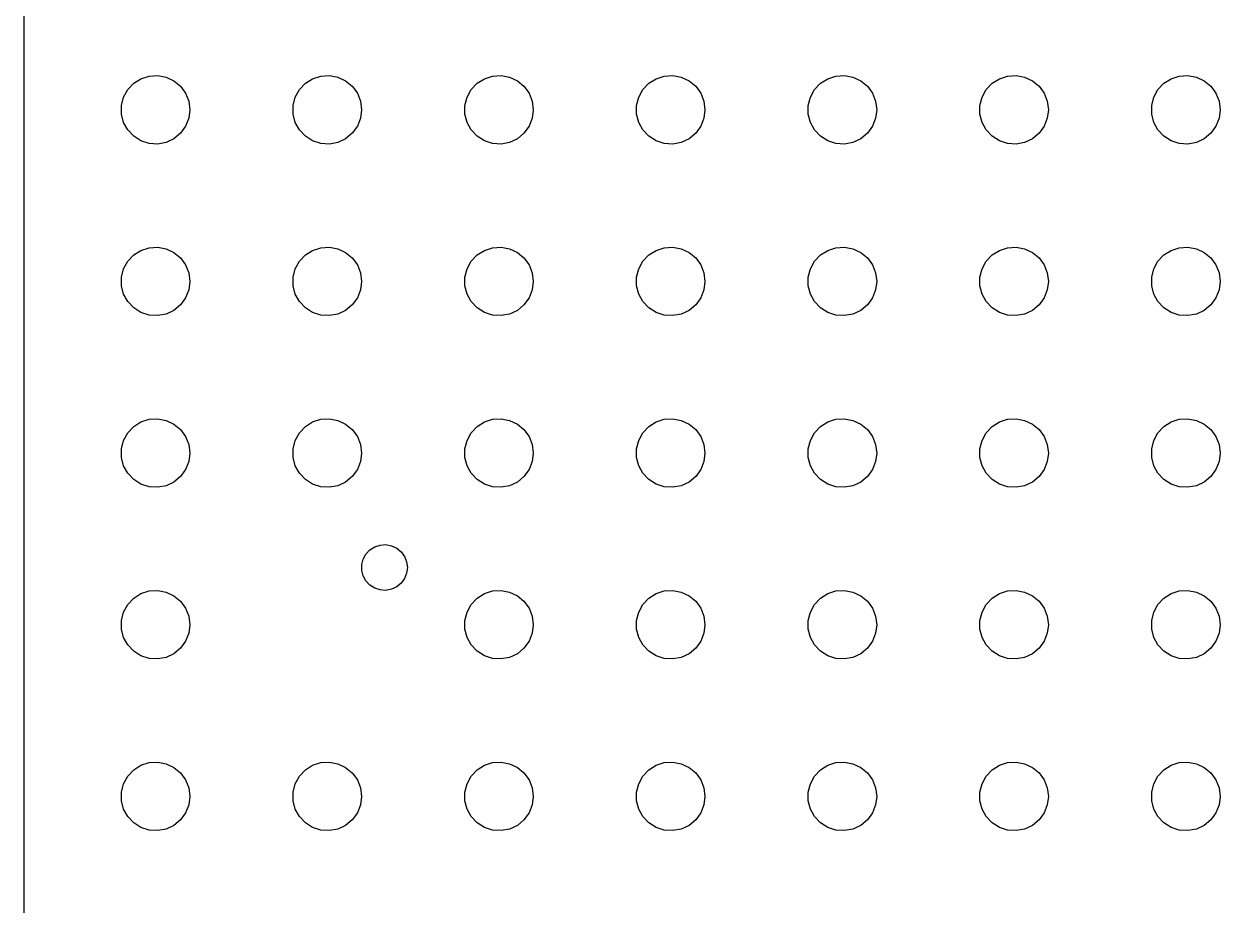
# Model space of a CAD drawing. Header units: metres. Extents: x -21 to 951, y -154 to 154.
# Drawn here: x 283.5 to 388, y -77 to 0 of the extents above; entities that cross this region are included whole.
import ezdxf

# ---------------------------------------------------------------- set-up
doc = ezdxf.new("R2010")
doc.units = ezdxf.units.M

msp = doc.modelspace()

# ---------------------------------------------------------------- linework, layer by layer
for p, q in [((283.5, 149), (283.5, -149)), ((292.573, -5.73663), (293.088, -5.18845)), ((293.088, -5.18845), (293.723, -4.78551)), ((293.723, -4.78551), (294.438, -4.55313)), ((294.438, -4.55313), (295.188, -4.50591)), ((295.188, -4.50591), (295.927, -4.64682)), ((295.927, -4.64682), (296.607, -4.96701)), ((296.607, -4.96701), (297.187, -5.44635)), ((307.573, -5.73663), (308.088, -5.18845)), ((308.088, -5.18845), (308.723, -4.78551)), ((308.723, -4.78551), (309.438, -4.55313)), ((309.438, -4.55313), (310.188, -4.50591)), ((310.188, -4.50591), (310.927, -4.64682)), ((310.927, -4.64682), (311.607, -4.96701)), ((311.607, -4.96701), (312.187, -5.44635)), ((322.573, -5.73663), (323.088, -5.18845)), ((323.088, -5.18845), (323.723, -4.78551)), ((323.723, -4.78551), (324.438, -4.55313)), ((324.438, -4.55313), (325.188, -4.50591)), ((325.188, -4.50591), (325.927, -4.64682)), ((325.927, -4.64682), (326.607, -4.96701)), ((326.607, -4.96701), (327.187, -5.44635)), ((337.573, -5.73663), (338.088, -5.18845)), ((338.088, -5.18845), (338.723, -4.78551)), ((338.723, -4.78551), (339.438, -4.55313)), ((339.438, -4.55313), (340.188, -4.50591)), ((340.188, -4.50591), (340.927, -4.64682)), ((340.927, -4.64682), (341.607, -4.96701)), ((341.607, -4.96701), (342.187, -5.44635)), ((352.573, -5.73663), (353.088, -5.18845)), ((353.088, -5.18845), (353.723, -4.78551)), ((353.723, -4.78551), (354.438, -4.55313)), ((354.438, -4.55313), (355.188, -4.50591)), ((355.188, -4.50591), (355.927, -4.64682)), ((355.927, -4.64682), (356.607, -4.96701)), ((356.607, -4.96701), (357.187, -5.44635)), ((367.573, -5.73663), (368.088, -5.18845)), ((368.088, -5.18845), (368.723, -4.78551)), ((368.723, -4.78551), (369.438, -4.55313)), ((369.438, -4.55313), (370.188, -4.50591)), ((370.188, -4.50591), (370.927, -4.64682)), ((370.927, -4.64682), (371.607, -4.96701)), ((371.607, -4.96701), (372.187, -5.44635)), ((382.573, -5.73663), (383.088, -5.18845)), ((383.088, -5.18845), (383.723, -4.78551)), ((383.723, -4.78551), (384.438, -4.55313)), ((384.438, -4.55313), (385.188, -4.50591)), ((385.188, -4.50591), (385.927, -4.64682)), ((385.927, -4.64682), (386.607, -4.96701)), ((386.607, -4.96701), (387.187, -5.44635)), ((292.211, -6.39561), (292.573, -5.73663)), ((297.187, -5.44635), (297.629, -6.05473)), ((297.629, -6.05473), (297.906, -6.75392)), ((307.211, -6.39561), (307.573, -5.73663)), ((312.187, -5.44635), (312.629, -6.05473)), ((312.629, -6.05473), (312.906, -6.75392)), ((322.211, -6.39561), (322.573, -5.73663)), ((327.187, -5.44635), (327.629, -6.05473)), ((327.629, -6.05473), (327.906, -6.75392)), ((337.211, -6.39561), (337.573, -5.73663)), ((342.187, -5.44635), (342.629, -6.05473)), ((342.629, -6.05473), (342.906, -6.75392)), ((352.211, -6.39561), (352.573, -5.73663)), ((357.187, -5.44635), (357.629, -6.05473)), ((357.629, -6.05473), (357.906, -6.75392)), ((367.211, -6.39561), (367.573, -5.73663)), ((372.187, -5.44635), (372.629, -6.05473)), ((372.629, -6.05473), (372.906, -6.75392)), ((382.211, -6.39561), (382.573, -5.73663)), ((387.187, -5.44635), (387.629, -6.05473)), ((387.629, -6.05473), (387.906, -6.75392)), ((292.024, -7.12399), (292.211, -6.39561)), ((292.024, -7.87599), (292.024, -7.12399)), ((297.906, -6.75392), (298, -7.5)), ((307.024, -7.12399), (307.211, -6.39561)), ((307.024, -7.87599), (307.024, -7.12399)), ((312.906, -6.75392), (313, -7.5)), ((322.024, -7.12399), (322.211, -6.39561)), ((322.024, -7.87599), (322.024, -7.12399)), ((327.906, -6.75392), (328, -7.5)), ((337.024, -7.12399), (337.211, -6.39561)), ((337.024, -7.87599), (337.024, -7.12399)), ((342.906, -6.75392), (343, -7.5)), ((352.024, -7.12399), (352.211, -6.39561)), ((352.024, -7.87599), (352.024, -7.12399)), ((357.906, -6.75392), (358, -7.5)), ((367.024, -7.12399), (367.211, -6.39561)), ((367.024, -7.87599), (367.024, -7.12399)), ((372.906, -6.75392), (373, -7.5)), ((382.024, -7.12399), (382.211, -6.39561)), ((382.024, -7.87599), (382.024, -7.12399)), ((387.906, -6.75392), (388, -7.5)), ((292.211, -8.60437), (292.024, -7.87599)), ((297.906, -8.24606), (297.629, -8.94525)), ((298, -7.5), (297.906, -8.24606)), ((307.211, -8.60437), (307.024, -7.87599)), ((312.906, -8.24606), (312.629, -8.94525)), ((313, -7.5), (312.906, -8.24606)), ((322.211, -8.60437), (322.024, -7.87599)), ((327.906, -8.24606), (327.629, -8.94525)), ((328, -7.5), (327.906, -8.24606)), ((337.211, -8.60437), (337.024, -7.87599)), ((342.906, -8.24606), (342.629, -8.94525)), ((343, -7.5), (342.906, -8.24606)), ((352.211, -8.60437), (352.024, -7.87599)), ((357.906, -8.24606), (357.629, -8.94525)), ((358, -7.5), (357.906, -8.24606)), ((367.211, -8.60437), (367.024, -7.87599)), ((372.906, -8.24606), (372.629, -8.94525)), ((373, -7.5), (372.906, -8.24606)), ((382.211, -8.60437), (382.024, -7.87599)), ((387.906, -8.24606), (387.629, -8.94525)), ((388, -7.5), (387.906, -8.24606)), ((292.573, -9.26335), (292.211, -8.60437)), ((293.088, -9.81154), (292.573, -9.26335)), ((297.629, -8.94525), (297.187, -9.55363)), ((307.573, -9.26335), (307.211, -8.60437)), ((308.088, -9.81154), (307.573, -9.26335)), ((312.629, -8.94525), (312.187, -9.55363)), ((322.573, -9.26335), (322.211, -8.60437)), ((323.088, -9.81154), (322.573, -9.26335)), ((327.629, -8.94525), (327.187, -9.55363)), ((337.573, -9.26335), (337.211, -8.60437)), ((338.088, -9.81154), (337.573, -9.26335)), ((342.629, -8.94525), (342.187, -9.55363)), ((352.573, -9.26335), (352.211, -8.60437)), ((353.088, -9.81154), (352.573, -9.26335)), ((357.629, -8.94525), (357.187, -9.55363)), ((367.573, -9.26335), (367.211, -8.60437)), ((368.088, -9.81154), (367.573, -9.26335)), ((372.629, -8.94525), (372.187, -9.55363)), ((382.573, -9.26335), (382.211, -8.60437)), ((383.088, -9.81154), (382.573, -9.26335)), ((387.629, -8.94525), (387.187, -9.55363)), ((293.723, -10.2145), (293.088, -9.81154)), ((294.438, -10.4469), (293.723, -10.2145)), ((295.188, -10.4941), (294.438, -10.4469)), ((295.927, -10.3532), (295.188, -10.4941)), ((296.607, -10.033), (295.927, -10.3532)), ((297.187, -9.55363), (296.607, -10.033)), ((308.723, -10.2145), (308.088, -9.81154)), ((309.438, -10.4469), (308.723, -10.2145)), ((310.188, -10.4941), (309.438, -10.4469)), ((310.927, -10.3532), (310.188, -10.4941)), ((311.607, -10.033), (310.927, -10.3532)), ((312.187, -9.55363), (311.607, -10.033)), ((323.723, -10.2145), (323.088, -9.81154)), ((324.438, -10.4469), (323.723, -10.2145)), ((325.188, -10.4941), (324.438, -10.4469)), ((325.927, -10.3532), (325.188, -10.4941)), ((326.607, -10.033), (325.927, -10.3532)), ((327.187, -9.55363), (326.607, -10.033)), ((338.723, -10.2145), (338.088, -9.81154)), ((339.438, -10.4469), (338.723, -10.2145)), ((340.188, -10.4941), (339.438, -10.4469)), ((340.927, -10.3532), (340.188, -10.4941)), ((341.607, -10.033), (340.927, -10.3532)), ((342.187, -9.55363), (341.607, -10.033)), ((353.723, -10.2145), (353.088, -9.81154)), ((354.438, -10.4469), (353.723, -10.2145)), ((355.188, -10.4941), (354.438, -10.4469)), ((355.927, -10.3532), (355.188, -10.4941)), ((356.607, -10.033), (355.927, -10.3532)), ((357.187, -9.55363), (356.607, -10.033)), ((368.723, -10.2145), (368.088, -9.81154)), ((369.438, -10.4469), (368.723, -10.2145)), ((370.188, -10.4941), (369.438, -10.4469)), ((370.927, -10.3532), (370.188, -10.4941)), ((371.607, -10.033), (370.927, -10.3532)), ((372.187, -9.55363), (371.607, -10.033)), ((383.723, -10.2145), (383.088, -9.81154)), ((384.438, -10.4469), (383.723, -10.2145)), ((385.188, -10.4941), (384.438, -10.4469)), ((385.927, -10.3532), (385.188, -10.4941)), ((386.607, -10.033), (385.927, -10.3532)), ((387.187, -9.55363), (386.607, -10.033)), ((293.088, -20.1884), (293.723, -19.7855)), ((293.723, -19.7855), (294.438, -19.5531)), ((294.438, -19.5531), (295.188, -19.5059)), ((295.188, -19.5059), (295.927, -19.6468)), ((295.927, -19.6468), (296.607, -19.967)), ((308.088, -20.1884), (308.723, -19.7855)), ((308.723, -19.7855), (309.438, -19.5531)), ((309.438, -19.5531), (310.188, -19.5059)), ((310.188, -19.5059), (310.927, -19.6468)), ((310.927, -19.6468), (311.607, -19.967)), ((323.088, -20.1884), (323.723, -19.7855)), ((323.723, -19.7855), (324.438, -19.5531)), ((324.438, -19.5531), (325.188, -19.5059)), ((325.188, -19.5059), (325.927, -19.6468)), ((325.927, -19.6468), (326.607, -19.967)), ((338.088, -20.1884), (338.723, -19.7855)), ((338.723, -19.7855), (339.438, -19.5531)), ((339.438, -19.5531), (340.188, -19.5059)), ((340.188, -19.5059), (340.927, -19.6468)), ((340.927, -19.6468), (341.607, -19.967)), ((353.088, -20.1884), (353.723, -19.7855)), ((353.723, -19.7855), (354.438, -19.5531)), ((354.438, -19.5531), (355.188, -19.5059)), ((355.188, -19.5059), (355.927, -19.6468)), ((355.927, -19.6468), (356.607, -19.967)), ((368.088, -20.1884), (368.723, -19.7855)), ((368.723, -19.7855), (369.438, -19.5531)), ((369.438, -19.5531), (370.188, -19.5059)), ((370.188, -19.5059), (370.927, -19.6468)), ((370.927, -19.6468), (371.607, -19.967)), ((383.088, -20.1884), (383.723, -19.7855)), ((383.723, -19.7855), (384.438, -19.5531)), ((384.438, -19.5531), (385.188, -19.5059)), ((385.188, -19.5059), (385.927, -19.6468)), ((385.927, -19.6468), (386.607, -19.967)), ((292.211, -21.3956), (292.573, -20.7366)), ((292.573, -20.7366), (293.088, -20.1884)), ((296.607, -19.967), (297.187, -20.4464)), ((297.187, -20.4464), (297.629, -21.0547)), ((307.211, -21.3956), (307.573, -20.7366)), ((307.573, -20.7366), (308.088, -20.1884)), ((311.607, -19.967), (312.187, -20.4464)), ((312.187, -20.4464), (312.629, -21.0547)), ((322.211, -21.3956), (322.573, -20.7366)), ((322.573, -20.7366), (323.088, -20.1884)), ((326.607, -19.967), (327.187, -20.4464)), ((327.187, -20.4464), (327.629, -21.0547)), ((337.211, -21.3956), (337.573, -20.7366)), ((337.573, -20.7366), (338.088, -20.1884)), ((341.607, -19.967), (342.187, -20.4464)), ((342.187, -20.4464), (342.629, -21.0547)), ((352.211, -21.3956), (352.573, -20.7366)), ((352.573, -20.7366), (353.088, -20.1884)), ((356.607, -19.967), (357.187, -20.4464)), ((357.187, -20.4464), (357.629, -21.0547)), ((367.211, -21.3956), (367.573, -20.7366)), ((367.573, -20.7366), (368.088, -20.1884)), ((371.607, -19.967), (372.187, -20.4464)), ((372.187, -20.4464), (372.629, -21.0547)), ((382.211, -21.3956), (382.573, -20.7366)), ((382.573, -20.7366), (383.088, -20.1884)), ((386.607, -19.967), (387.187, -20.4464)), ((387.187, -20.4464), (387.629, -21.0547)), ((292.024, -22.124), (292.211, -21.3956)), ((297.629, -21.0547), (297.906, -21.7539)), ((297.906, -21.7539), (298, -22.5)), ((307.024, -22.124), (307.211, -21.3956)), ((312.629, -21.0547), (312.906, -21.7539)), ((312.906, -21.7539), (313, -22.5)), ((322.024, -22.124), (322.211, -21.3956)), ((327.629, -21.0547), (327.906, -21.7539)), ((327.906, -21.7539), (328, -22.5)), ((337.024, -22.124), (337.211, -21.3956)), ((342.629, -21.0547), (342.906, -21.7539)), ((342.906, -21.7539), (343, -22.5)), ((352.024, -22.124), (352.211, -21.3956)), ((357.629, -21.0547), (357.906, -21.7539)), ((357.906, -21.7539), (358, -22.5)), ((367.024, -22.124), (367.211, -21.3956)), ((372.629, -21.0547), (372.906, -21.7539)), ((372.906, -21.7539), (373, -22.5)), ((382.024, -22.124), (382.211, -21.3956)), ((387.629, -21.0547), (387.906, -21.7539)), ((387.906, -21.7539), (388, -22.5)), ((292.024, -22.876), (292.024, -22.124)), ((292.211, -23.6044), (292.024, -22.876)), ((298, -22.5), (297.906, -23.2461)), ((307.024, -22.876), (307.024, -22.124)), ((307.211, -23.6044), (307.024, -22.876)), ((313, -22.5), (312.906, -23.2461)), ((322.024, -22.876), (322.024, -22.124)), ((322.211, -23.6044), (322.024, -22.876)), ((328, -22.5), (327.906, -23.2461)), ((337.024, -22.876), (337.024, -22.124)), ((337.211, -23.6044), (337.024, -22.876)), ((343, -22.5), (342.906, -23.2461)), ((352.024, -22.876), (352.024, -22.124)), ((352.211, -23.6044), (352.024, -22.876)), ((358, -22.5), (357.906, -23.2461)), ((367.024, -22.876), (367.024, -22.124)), ((367.211, -23.6044), (367.024, -22.876)), ((373, -22.5), (372.906, -23.2461)), ((382.024, -22.876), (382.024, -22.124)), ((382.211, -23.6044), (382.024, -22.876)), ((388, -22.5), (387.906, -23.2461)), ((292.573, -24.2634), (292.211, -23.6044)), ((297.629, -23.9453), (297.187, -24.5536)), ((297.906, -23.2461), (297.629, -23.9453)), ((307.573, -24.2634), (307.211, -23.6044)), ((312.629, -23.9453), (312.187, -24.5536)), ((312.906, -23.2461), (312.629, -23.9453)), ((322.573, -24.2634), (322.211, -23.6044)), ((327.629, -23.9453), (327.187, -24.5536)), ((327.906, -23.2461), (327.629, -23.9453)), ((337.573, -24.2634), (337.211, -23.6044)), ((342.629, -23.9453), (342.187, -24.5536)), ((342.906, -23.2461), (342.629, -23.9453)), ((352.573, -24.2634), (352.211, -23.6044)), ((357.629, -23.9453), (357.187, -24.5536)), ((357.906, -23.2461), (357.629, -23.9453)), ((367.573, -24.2634), (367.211, -23.6044)), ((372.629, -23.9453), (372.187, -24.5536)), ((372.906, -23.2461), (372.629, -23.9453)), ((382.573, -24.2634), (382.211, -23.6044)), ((387.629, -23.9453), (387.187, -24.5536)), ((387.906, -23.2461), (387.629, -23.9453)), ((293.088, -24.8115), (292.573, -24.2634)), ((293.723, -25.2145), (293.088, -24.8115)), ((296.607, -25.033), (295.927, -25.3532)), ((297.187, -24.5536), (296.607, -25.033)), ((308.088, -24.8115), (307.573, -24.2634)), ((308.723, -25.2145), (308.088, -24.8115)), ((311.607, -25.033), (310.927, -25.3532)), ((312.187, -24.5536), (311.607, -25.033)), ((323.088, -24.8115), (322.573, -24.2634)), ((323.723, -25.2145), (323.088, -24.8115)), ((326.607, -25.033), (325.927, -25.3532)), ((327.187, -24.5536), (326.607, -25.033)), ((338.088, -24.8115), (337.573, -24.2634)), ((338.723, -25.2145), (338.088, -24.8115)), ((341.607, -25.033), (340.927, -25.3532)), ((342.187, -24.5536), (341.607, -25.033)), ((353.088, -24.8115), (352.573, -24.2634)), ((353.723, -25.2145), (353.088, -24.8115)), ((356.607, -25.033), (355.927, -25.3532)), ((357.187, -24.5536), (356.607, -25.033)), ((368.088, -24.8115), (367.573, -24.2634)), ((368.723, -25.2145), (368.088, -24.8115)), ((371.607, -25.033), (370.927, -25.3532)), ((372.187, -24.5536), (371.607, -25.033)), ((383.088, -24.8115), (382.573, -24.2634)), ((383.723, -25.2145), (383.088, -24.8115)), ((386.607, -25.033), (385.927, -25.3532)), ((387.187, -24.5536), (386.607, -25.033)), ((294.438, -25.4469), (293.723, -25.2145)), ((295.188, -25.4941), (294.438, -25.4469)), ((295.927, -25.3532), (295.188, -25.4941)), ((309.438, -25.4469), (308.723, -25.2145)), ((310.188, -25.4941), (309.438, -25.4469)), ((310.927, -25.3532), (310.188, -25.4941)), ((324.438, -25.4469), (323.723, -25.2145)), ((325.188, -25.4941), (324.438, -25.4469)), ((325.927, -25.3532), (325.188, -25.4941)), ((339.438, -25.4469), (338.723, -25.2145)), ((340.188, -25.4941), (339.438, -25.4469)), ((340.927, -25.3532), (340.188, -25.4941)), ((354.438, -25.4469), (353.723, -25.2145)), ((355.188, -25.4941), (354.438, -25.4469)), ((355.927, -25.3532), (355.188, -25.4941)), ((369.438, -25.4469), (368.723, -25.2145)), ((370.188, -25.4941), (369.438, -25.4469)), ((370.927, -25.3532), (370.188, -25.4941)), ((384.438, -25.4469), (383.723, -25.2145)), ((385.188, -25.4941), (384.438, -25.4469)), ((385.927, -25.3532), (385.188, -25.4941)), ((292.573, -35.7366), (293.088, -35.1885)), ((293.088, -35.1885), (293.723, -34.7855)), ((293.723, -34.7855), (294.438, -34.5531)), ((294.438, -34.5531), (295.188, -34.5059)), ((295.188, -34.5059), (295.927, -34.6468)), ((295.927, -34.6468), (296.607, -34.967)), ((296.607, -34.967), (297.187, -35.4464)), ((297.187, -35.4464), (297.629, -36.0547)), ((307.573, -35.7366), (308.088, -35.1885)), ((308.088, -35.1885), (308.723, -34.7855)), ((308.723, -34.7855), (309.438, -34.5531)), ((309.438, -34.5531), (310.188, -34.5059)), ((310.188, -34.5059), (310.927, -34.6468)), ((310.927, -34.6468), (311.607, -34.967)), ((311.607, -34.967), (312.187, -35.4464)), ((312.187, -35.4464), (312.629, -36.0547)), ((322.573, -35.7366), (323.088, -35.1885)), ((323.088, -35.1885), (323.723, -34.7855)), ((323.723, -34.7855), (324.438, -34.5531)), ((324.438, -34.5531), (325.188, -34.5059)), ((325.188, -34.5059), (325.927, -34.6468)), ((325.927, -34.6468), (326.607, -34.967)), ((326.607, -34.967), (327.187, -35.4464)), ((327.187, -35.4464), (327.629, -36.0547)), ((337.573, -35.7366), (338.088, -35.1885)), ((338.088, -35.1885), (338.723, -34.7855)), ((338.723, -34.7855), (339.438, -34.5531)), ((339.438, -34.5531), (340.188, -34.5059)), ((340.188, -34.5059), (340.927, -34.6468)), ((340.927, -34.6468), (341.607, -34.967)), ((341.607, -34.967), (342.187, -35.4464)), ((342.187, -35.4464), (342.629, -36.0547)), ((352.573, -35.7366), (353.088, -35.1885)), ((353.088, -35.1885), (353.723, -34.7855)), ((353.723, -34.7855), (354.438, -34.5531)), ((354.438, -34.5531), (355.188, -34.5059)), ((355.188, -34.5059), (355.927, -34.6468)), ((355.927, -34.6468), (356.607, -34.967)), ((356.607, -34.967), (357.187, -35.4464)), ((357.187, -35.4464), (357.629, -36.0547)), ((367.573, -35.7366), (368.088, -35.1885)), ((368.088, -35.1885), (368.723, -34.7855)), ((368.723, -34.7855), (369.438, -34.5531)), ((369.438, -34.5531), (370.188, -34.5059)), ((370.188, -34.5059), (370.927, -34.6468)), ((370.927, -34.6468), (371.607, -34.967)), ((371.607, -34.967), (372.187, -35.4464)), ((372.187, -35.4464), (372.629, -36.0547)), ((382.573, -35.7366), (383.088, -35.1885)), ((383.088, -35.1885), (383.723, -34.7855)), ((383.723, -34.7855), (384.438, -34.5531)), ((384.438, -34.5531), (385.188, -34.5059)), ((385.188, -34.5059), (385.927, -34.6468)), ((385.927, -34.6468), (386.607, -34.967)), ((386.607, -34.967), (387.187, -35.4464)), ((387.187, -35.4464), (387.629, -36.0547)), ((292.024, -37.124), (292.211, -36.3956)), ((292.211, -36.3956), (292.573, -35.7366)), ((297.629, -36.0547), (297.906, -36.7539)), ((307.024, -37.124), (307.211, -36.3956)), ((307.211, -36.3956), (307.573, -35.7366)), ((312.629, -36.0547), (312.906, -36.7539)), ((322.024, -37.124), (322.211, -36.3956)), ((322.211, -36.3956), (322.573, -35.7366)), ((327.629, -36.0547), (327.906, -36.7539)), ((337.024, -37.124), (337.211, -36.3956)), ((337.211, -36.3956), (337.573, -35.7366)), ((342.629, -36.0547), (342.906, -36.7539)), ((352.024, -37.124), (352.211, -36.3956)), ((352.211, -36.3956), (352.573, -35.7366)), ((357.629, -36.0547), (357.906, -36.7539)), ((367.024, -37.124), (367.211, -36.3956)), ((367.211, -36.3956), (367.573, -35.7366)), ((372.629, -36.0547), (372.906, -36.7539)), ((382.024, -37.124), (382.211, -36.3956)), ((382.211, -36.3956), (382.573, -35.7366)), ((387.629, -36.0547), (387.906, -36.7539)), ((292.024, -37.876), (292.024, -37.124)), ((297.906, -36.7539), (298, -37.5)), ((298, -37.5), (297.906, -38.2461)), ((307.024, -37.876), (307.024, -37.124)), ((312.906, -36.7539), (313, -37.5)), ((313, -37.5), (312.906, -38.2461)), ((322.024, -37.876), (322.024, -37.124)), ((327.906, -36.7539), (328, -37.5)), ((328, -37.5), (327.906, -38.2461)), ((337.024, -37.876), (337.024, -37.124)), ((342.906, -36.7539), (343, -37.5)), ((343, -37.5), (342.906, -38.2461)), ((352.024, -37.876), (352.024, -37.124)), ((357.906, -36.7539), (358, -37.5)), ((358, -37.5), (357.906, -38.2461)), ((367.024, -37.876), (367.024, -37.124)), ((372.906, -36.7539), (373, -37.5)), ((373, -37.5), (372.906, -38.2461)), ((382.024, -37.876), (382.024, -37.124)), ((387.906, -36.7539), (388, -37.5)), ((388, -37.5), (387.906, -38.2461)), ((292.211, -38.6044), (292.024, -37.876)), ((292.573, -39.2634), (292.211, -38.6044)), ((297.906, -38.2461), (297.629, -38.9453)), ((307.211, -38.6044), (307.024, -37.876)), ((307.573, -39.2634), (307.211, -38.6044)), ((312.906, -38.2461), (312.629, -38.9453)), ((322.211, -38.6044), (322.024, -37.876)), ((322.573, -39.2634), (322.211, -38.6044)), ((327.906, -38.2461), (327.629, -38.9453)), ((337.211, -38.6044), (337.024, -37.876)), ((337.573, -39.2634), (337.211, -38.6044)), ((342.906, -38.2461), (342.629, -38.9453)), ((352.211, -38.6044), (352.024, -37.876)), ((352.573, -39.2634), (352.211, -38.6044)), ((357.906, -38.2461), (357.629, -38.9453)), ((367.211, -38.6044), (367.024, -37.876)), ((367.573, -39.2634), (367.211, -38.6044)), ((372.906, -38.2461), (372.629, -38.9453)), ((382.211, -38.6044), (382.024, -37.876)), ((382.573, -39.2634), (382.211, -38.6044)), ((387.906, -38.2461), (387.629, -38.9453)), ((293.088, -39.8115), (292.573, -39.2634)), ((297.187, -39.5536), (296.607, -40.033)), ((297.629, -38.9453), (297.187, -39.5536)), ((308.088, -39.8115), (307.573, -39.2634)), ((312.187, -39.5536), (311.607, -40.033)), ((312.629, -38.9453), (312.187, -39.5536)), ((323.088, -39.8115), (322.573, -39.2634)), ((327.187, -39.5536), (326.607, -40.033)), ((327.629, -38.9453), (327.187, -39.5536)), ((338.088, -39.8115), (337.573, -39.2634)), ((342.187, -39.5536), (341.607, -40.033)), ((342.629, -38.9453), (342.187, -39.5536)), ((353.088, -39.8115), (352.573, -39.2634)), ((357.187, -39.5536), (356.607, -40.033)), ((357.629, -38.9453), (357.187, -39.5536)), ((368.088, -39.8115), (367.573, -39.2634)), ((372.187, -39.5536), (371.607, -40.033)), ((372.629, -38.9453), (372.187, -39.5536)), ((383.088, -39.8115), (382.573, -39.2634)), ((387.187, -39.5536), (386.607, -40.033)), ((387.629, -38.9453), (387.187, -39.5536)), ((293.723, -40.2145), (293.088, -39.8115)), ((294.438, -40.4469), (293.723, -40.2145)), ((295.188, -40.4941), (294.438, -40.4469)), ((295.927, -40.3532), (295.188, -40.4941)), ((296.607, -40.033), (295.927, -40.3532)), ((308.723, -40.2145), (308.088, -39.8115)), ((309.438, -40.4469), (308.723, -40.2145)), ((310.188, -40.4941), (309.438, -40.4469)), ((310.927, -40.3532), (310.188, -40.4941)), ((311.607, -40.033), (310.927, -40.3532)), ((323.723, -40.2145), (323.088, -39.8115)), ((324.438, -40.4469), (323.723, -40.2145)), ((325.188, -40.4941), (324.438, -40.4469)), ((325.927, -40.3532), (325.188, -40.4941)), ((326.607, -40.033), (325.927, -40.3532)), ((338.723, -40.2145), (338.088, -39.8115)), ((339.438, -40.4469), (338.723, -40.2145)), ((340.188, -40.4941), (339.438, -40.4469)), ((340.927, -40.3532), (340.188, -40.4941)), ((341.607, -40.033), (340.927, -40.3532)), ((353.723, -40.2145), (353.088, -39.8115)), ((354.438, -40.4469), (353.723, -40.2145)), ((355.188, -40.4941), (354.438, -40.4469)), ((355.927, -40.3532), (355.188, -40.4941)), ((356.607, -40.033), (355.927, -40.3532)), ((368.723, -40.2145), (368.088, -39.8115)), ((369.438, -40.4469), (368.723, -40.2145)), ((370.188, -40.4941), (369.438, -40.4469)), ((370.927, -40.3532), (370.188, -40.4941)), ((371.607, -40.033), (370.927, -40.3532)), ((383.723, -40.2145), (383.088, -39.8115)), ((384.438, -40.4469), (383.723, -40.2145)), ((385.188, -40.4941), (384.438, -40.4469)), ((385.927, -40.3532), (385.188, -40.4941)), ((386.607, -40.033), (385.927, -40.3532)), ((313.382, -46.3244), (313.725, -45.959)), ((313.725, -45.959), (314.148, -45.6903)), ((314.148, -45.6903), (314.625, -45.5354)), ((314.625, -45.5354), (315.126, -45.5039)), ((315.126, -45.5039), (315.618, -45.5979)), ((315.618, -45.5979), (316.072, -45.8113)), ((316.072, -45.8113), (316.458, -46.1309)), ((313.016, -47.2493), (313.14, -46.7637)), ((313.14, -46.7637), (313.382, -46.3244)), ((316.458, -46.1309), (316.753, -46.5365)), ((316.753, -46.5365), (316.937, -47.0026)), ((316.937, -47.0026), (317, -47.5)), ((313.016, -47.7507), (313.016, -47.2493)), ((313.14, -48.2362), (313.016, -47.7507)), ((316.937, -47.9974), (316.753, -48.4635)), ((317, -47.5), (316.937, -47.9974)), ((313.382, -48.6756), (313.14, -48.2362)), ((313.725, -49.041), (313.382, -48.6756)), ((314.148, -49.3096), (313.725, -49.041)), ((316.458, -48.8691), (316.072, -49.1886)), ((316.753, -48.4635), (316.458, -48.8691)), ((293.088, -50.1885), (293.723, -49.7855)), ((293.723, -49.7855), (294.438, -49.5531)), ((294.438, -49.5531), (295.188, -49.5059)), ((295.188, -49.5059), (295.927, -49.6468)), ((295.927, -49.6468), (296.607, -49.967)), ((296.607, -49.967), (297.187, -50.4464)), ((314.625, -49.4646), (314.148, -49.3096)), ((315.126, -49.496), (314.625, -49.4646)), ((315.618, -49.4021), (315.126, -49.496)), ((316.072, -49.1886), (315.618, -49.4021)), ((323.088, -50.1885), (323.723, -49.7855)), ((323.723, -49.7855), (324.438, -49.5531)), ((324.438, -49.5531), (325.188, -49.5059)), ((325.188, -49.5059), (325.927, -49.6468)), ((325.927, -49.6468), (326.607, -49.967)), ((326.607, -49.967), (327.187, -50.4464)), ((338.088, -50.1885), (338.723, -49.7855)), ((338.723, -49.7855), (339.438, -49.5531)), ((339.438, -49.5531), (340.188, -49.5059)), ((340.188, -49.5059), (340.927, -49.6468)), ((340.927, -49.6468), (341.607, -49.967)), ((341.607, -49.967), (342.187, -50.4464)), ((353.088, -50.1885), (353.723, -49.7855)), ((353.723, -49.7855), (354.438, -49.5531)), ((354.438, -49.5531), (355.188, -49.5059)), ((355.188, -49.5059), (355.927, -49.6468)), ((355.927, -49.6468), (356.607, -49.967)), ((356.607, -49.967), (357.187, -50.4464)), ((368.088, -50.1885), (368.723, -49.7855)), ((368.723, -49.7855), (369.438, -49.5531)), ((369.438, -49.5531), (370.188, -49.5059)), ((370.188, -49.5059), (370.927, -49.6468)), ((370.927, -49.6468), (371.607, -49.967)), ((371.607, -49.967), (372.187, -50.4464)), ((383.088, -50.1885), (383.723, -49.7855)), ((383.723, -49.7855), (384.438, -49.5531)), ((384.438, -49.5531), (385.188, -49.5059)), ((385.188, -49.5059), (385.927, -49.6468)), ((385.927, -49.6468), (386.607, -49.967)), ((386.607, -49.967), (387.187, -50.4464)), ((292.211, -51.3956), (292.573, -50.7366)), ((292.573, -50.7366), (293.088, -50.1885)), ((297.187, -50.4464), (297.629, -51.0547)), ((297.629, -51.0547), (297.906, -51.7539)), ((322.211, -51.3956), (322.573, -50.7366)), ((322.573, -50.7366), (323.088, -50.1885)), ((327.187, -50.4464), (327.629, -51.0547)), ((327.629, -51.0547), (327.906, -51.7539)), ((337.211, -51.3956), (337.573, -50.7366)), ((337.573, -50.7366), (338.088, -50.1885)), ((342.187, -50.4464), (342.629, -51.0547)), ((342.629, -51.0547), (342.906, -51.7539)), ((352.211, -51.3956), (352.573, -50.7366)), ((352.573, -50.7366), (353.088, -50.1885)), ((357.187, -50.4464), (357.629, -51.0547)), ((357.629, -51.0547), (357.906, -51.7539)), ((367.211, -51.3956), (367.573, -50.7366)), ((367.573, -50.7366), (368.088, -50.1885)), ((372.187, -50.4464), (372.629, -51.0547)), ((372.629, -51.0547), (372.906, -51.7539)), ((382.211, -51.3956), (382.573, -50.7366)), ((382.573, -50.7366), (383.088, -50.1885)), ((387.187, -50.4464), (387.629, -51.0547)), ((387.629, -51.0547), (387.906, -51.7539)), ((292.024, -52.124), (292.211, -51.3956)), ((292.024, -52.876), (292.024, -52.124)), ((297.906, -51.7539), (298, -52.5)), ((322.024, -52.124), (322.211, -51.3956)), ((322.024, -52.876), (322.024, -52.124)), ((327.906, -51.7539), (328, -52.5)), ((337.024, -52.124), (337.211, -51.3956)), ((337.024, -52.876), (337.024, -52.124)), ((342.906, -51.7539), (343, -52.5)), ((352.024, -52.124), (352.211, -51.3956)), ((352.024, -52.876), (352.024, -52.124)), ((357.906, -51.7539), (358, -52.5)), ((367.024, -52.124), (367.211, -51.3956)), ((367.024, -52.876), (367.024, -52.124)), ((372.906, -51.7539), (373, -52.5)), ((382.024, -52.124), (382.211, -51.3956)), ((382.024, -52.876), (382.024, -52.124)), ((387.906, -51.7539), (388, -52.5)), ((292.211, -53.6044), (292.024, -52.876)), ((297.906, -53.2461), (297.629, -53.9453)), ((298, -52.5), (297.906, -53.2461)), ((322.211, -53.6044), (322.024, -52.876)), ((327.906, -53.2461), (327.629, -53.9453)), ((328, -52.5), (327.906, -53.2461)), ((337.211, -53.6044), (337.024, -52.876)), ((342.906, -53.2461), (342.629, -53.9453)), ((343, -52.5), (342.906, -53.2461)), ((352.211, -53.6044), (352.024, -52.876)), ((357.906, -53.2461), (357.629, -53.9453)), ((358, -52.5), (357.906, -53.2461)), ((367.211, -53.6044), (367.024, -52.876)), ((372.906, -53.2461), (372.629, -53.9453)), ((373, -52.5), (372.906, -53.2461)), ((382.211, -53.6044), (382.024, -52.876)), ((387.906, -53.2461), (387.629, -53.9453)), ((388, -52.5), (387.906, -53.2461)), ((292.573, -54.2634), (292.211, -53.6044)), ((293.088, -54.8115), (292.573, -54.2634)), ((297.629, -53.9453), (297.187, -54.5536)), ((322.573, -54.2634), (322.211, -53.6044)), ((323.088, -54.8115), (322.573, -54.2634)), ((327.629, -53.9453), (327.187, -54.5536)), ((337.573, -54.2634), (337.211, -53.6044)), ((338.088, -54.8115), (337.573, -54.2634)), ((342.629, -53.9453), (342.187, -54.5536)), ((352.573, -54.2634), (352.211, -53.6044)), ((353.088, -54.8115), (352.573, -54.2634)), ((357.629, -53.9453), (357.187, -54.5536)), ((367.573, -54.2634), (367.211, -53.6044)), ((368.088, -54.8115), (367.573, -54.2634)), ((372.629, -53.9453), (372.187, -54.5536)), ((382.573, -54.2634), (382.211, -53.6044)), ((383.088, -54.8115), (382.573, -54.2634)), ((387.629, -53.9453), (387.187, -54.5536)), ((293.723, -55.2145), (293.088, -54.8115)), ((294.438, -55.4469), (293.723, -55.2145)), ((295.927, -55.3532), (295.188, -55.4941)), ((296.607, -55.033), (295.927, -55.3532)), ((297.187, -54.5536), (296.607, -55.033)), ((323.723, -55.2145), (323.088, -54.8115)), ((324.438, -55.4469), (323.723, -55.2145)), ((325.927, -55.3532), (325.188, -55.4941)), ((326.607, -55.033), (325.927, -55.3532)), ((327.187, -54.5536), (326.607, -55.033)), ((338.723, -55.2145), (338.088, -54.8115)), ((339.438, -55.4469), (338.723, -55.2145)), ((340.927, -55.3532), (340.188, -55.4941)), ((341.607, -55.033), (340.927, -55.3532)), ((342.187, -54.5536), (341.607, -55.033)), ((353.723, -55.2145), (353.088, -54.8115)), ((354.438, -55.4469), (353.723, -55.2145)), ((355.927, -55.3532), (355.188, -55.4941)), ((356.607, -55.033), (355.927, -55.3532)), ((357.187, -54.5536), (356.607, -55.033)), ((368.723, -55.2145), (368.088, -54.8115)), ((369.438, -55.4469), (368.723, -55.2145)), ((370.927, -55.3532), (370.188, -55.4941)), ((371.607, -55.033), (370.927, -55.3532)), ((372.187, -54.5536), (371.607, -55.033)), ((383.723, -55.2145), (383.088, -54.8115)), ((384.438, -55.4469), (383.723, -55.2145)), ((385.927, -55.3532), (385.188, -55.4941)), ((386.607, -55.033), (385.927, -55.3532)), ((387.187, -54.5536), (386.607, -55.033)), ((295.188, -55.4941), (294.438, -55.4469)), ((325.188, -55.4941), (324.438, -55.4469)), ((340.188, -55.4941), (339.438, -55.4469)), ((355.188, -55.4941), (354.438, -55.4469)), ((370.188, -55.4941), (369.438, -55.4469)), ((385.188, -55.4941), (384.438, -55.4469)), ((293.088, -65.1885), (293.723, -64.7855)), ((293.723, -64.7855), (294.438, -64.5531)), ((294.438, -64.5531), (295.188, -64.5059)), ((295.188, -64.5059), (295.927, -64.6468)), ((295.927, -64.6468), (296.607, -64.967)), ((308.088, -65.1885), (308.723, -64.7855)), ((308.723, -64.7855), (309.438, -64.5531)), ((309.438, -64.5531), (310.188, -64.5059)), ((310.188, -64.5059), (310.927, -64.6468)), ((310.927, -64.6468), (311.607, -64.967)), ((323.088, -65.1885), (323.723, -64.7855)), ((323.723, -64.7855), (324.438, -64.5531)), ((324.438, -64.5531), (325.188, -64.5059)), ((325.188, -64.5059), (325.927, -64.6468)), ((325.927, -64.6468), (326.607, -64.967)), ((338.088, -65.1885), (338.723, -64.7855)), ((338.723, -64.7855), (339.438, -64.5531)), ((339.438, -64.5531), (340.188, -64.5059)), ((340.188, -64.5059), (340.927, -64.6468)), ((340.927, -64.6468), (341.607, -64.967)), ((353.088, -65.1885), (353.723, -64.7855)), ((353.723, -64.7855), (354.438, -64.5531)), ((354.438, -64.5531), (355.188, -64.5059)), ((355.188, -64.5059), (355.927, -64.6468)), ((355.927, -64.6468), (356.607, -64.967)), ((368.088, -65.1885), (368.723, -64.7855)), ((368.723, -64.7855), (369.438, -64.5531)), ((369.438, -64.5531), (370.188, -64.5059)), ((370.188, -64.5059), (370.927, -64.6468)), ((370.927, -64.6468), (371.607, -64.967)), ((383.088, -65.1885), (383.723, -64.7855)), ((383.723, -64.7855), (384.438, -64.5531)), ((384.438, -64.5531), (385.188, -64.5059)), ((385.188, -64.5059), (385.927, -64.6468)), ((385.927, -64.6468), (386.607, -64.967)), ((292.211, -66.3956), (292.573, -65.7366)), ((292.573, -65.7366), (293.088, -65.1885)), ((296.607, -64.967), (297.187, -65.4464)), ((297.187, -65.4464), (297.629, -66.0547)), ((307.211, -66.3956), (307.573, -65.7366)), ((307.573, -65.7366), (308.088, -65.1885)), ((311.607, -64.967), (312.187, -65.4464)), ((312.187, -65.4464), (312.629, -66.0547)), ((322.211, -66.3956), (322.573, -65.7366)), ((322.573, -65.7366), (323.088, -65.1885)), ((326.607, -64.967), (327.187, -65.4464)), ((327.187, -65.4464), (327.629, -66.0547)), ((337.211, -66.3956), (337.573, -65.7366)), ((337.573, -65.7366), (338.088, -65.1885)), ((341.607, -64.967), (342.187, -65.4464)), ((342.187, -65.4464), (342.629, -66.0547)), ((352.211, -66.3956), (352.573, -65.7366)), ((352.573, -65.7366), (353.088, -65.1885)), ((356.607, -64.967), (357.187, -65.4464)), ((357.187, -65.4464), (357.629, -66.0547)), ((367.211, -66.3956), (367.573, -65.7366)), ((367.573, -65.7366), (368.088, -65.1885)), ((371.607, -64.967), (372.187, -65.4464)), ((372.187, -65.4464), (372.629, -66.0547)), ((382.211, -66.3956), (382.573, -65.7366)), ((382.573, -65.7366), (383.088, -65.1885)), ((386.607, -64.967), (387.187, -65.4464)), ((387.187, -65.4464), (387.629, -66.0547)), ((292.024, -67.124), (292.211, -66.3956)), ((297.629, -66.0547), (297.906, -66.7539)), ((297.906, -66.7539), (298, -67.5)), ((307.024, -67.124), (307.211, -66.3956)), ((312.629, -66.0547), (312.906, -66.7539)), ((312.906, -66.7539), (313, -67.5)), ((322.024, -67.124), (322.211, -66.3956)), ((327.629, -66.0547), (327.906, -66.7539)), ((327.906, -66.7539), (328, -67.5)), ((337.024, -67.124), (337.211, -66.3956)), ((342.629, -66.0547), (342.906, -66.7539)), ((342.906, -66.7539), (343, -67.5)), ((352.024, -67.124), (352.211, -66.3956)), ((357.629, -66.0547), (357.906, -66.7539)), ((357.906, -66.7539), (358, -67.5)), ((367.024, -67.124), (367.211, -66.3956)), ((372.629, -66.0547), (372.906, -66.7539)), ((372.906, -66.7539), (373, -67.5)), ((382.024, -67.124), (382.211, -66.3956)), ((387.629, -66.0547), (387.906, -66.7539)), ((387.906, -66.7539), (388, -67.5)), ((292.024, -67.876), (292.024, -67.124)), ((292.211, -68.6044), (292.024, -67.876)), ((298, -67.5), (297.906, -68.2461)), ((307.024, -67.876), (307.024, -67.124)), ((307.211, -68.6044), (307.024, -67.876)), ((313, -67.5), (312.906, -68.2461)), ((322.024, -67.876), (322.024, -67.124)), ((322.211, -68.6044), (322.024, -67.876)), ((328, -67.5), (327.906, -68.2461)), ((337.024, -67.876), (337.024, -67.124)), ((337.211, -68.6044), (337.024, -67.876)), ((343, -67.5), (342.906, -68.2461)), ((352.024, -67.876), (352.024, -67.124)), ((352.211, -68.6044), (352.024, -67.876)), ((358, -67.5), (357.906, -68.2461)), ((367.024, -67.876), (367.024, -67.124)), ((367.211, -68.6044), (367.024, -67.876)), ((373, -67.5), (372.906, -68.2461)), ((382.024, -67.876), (382.024, -67.124)), ((382.211, -68.6044), (382.024, -67.876)), ((388, -67.5), (387.906, -68.2461)), ((292.573, -69.2634), (292.211, -68.6044)), ((297.629, -68.9453), (297.187, -69.5536)), ((297.906, -68.2461), (297.629, -68.9453)), ((307.573, -69.2634), (307.211, -68.6044)), ((312.629, -68.9453), (312.187, -69.5536)), ((312.906, -68.2461), (312.629, -68.9453)), ((322.573, -69.2634), (322.211, -68.6044)), ((327.629, -68.9453), (327.187, -69.5536)), ((327.906, -68.2461), (327.629, -68.9453)), ((337.573, -69.2634), (337.211, -68.6044)), ((342.629, -68.9453), (342.187, -69.5536)), ((342.906, -68.2461), (342.629, -68.9453)), ((352.573, -69.2634), (352.211, -68.6044)), ((357.629, -68.9453), (357.187, -69.5536)), ((357.906, -68.2461), (357.629, -68.9453)), ((367.573, -69.2634), (367.211, -68.6044)), ((372.629, -68.9453), (372.187, -69.5536)), ((372.906, -68.2461), (372.629, -68.9453)), ((382.573, -69.2634), (382.211, -68.6044)), ((387.629, -68.9453), (387.187, -69.5536)), ((387.906, -68.2461), (387.629, -68.9453)), ((293.088, -69.8115), (292.573, -69.2634)), ((293.723, -70.2145), (293.088, -69.8115)), ((297.187, -69.5536), (296.607, -70.033)), ((308.088, -69.8115), (307.573, -69.2634)), ((308.723, -70.2145), (308.088, -69.8115)), ((312.187, -69.5536), (311.607, -70.033)), ((323.088, -69.8115), (322.573, -69.2634)), ((323.723, -70.2145), (323.088, -69.8115)), ((327.187, -69.5536), (326.607, -70.033)), ((338.088, -69.8115), (337.573, -69.2634)), ((338.723, -70.2145), (338.088, -69.8115)), ((342.187, -69.5536), (341.607, -70.033)), ((353.088, -69.8115), (352.573, -69.2634)), ((353.723, -70.2145), (353.088, -69.8115)), ((357.187, -69.5536), (356.607, -70.033)), ((368.088, -69.8115), (367.573, -69.2634)), ((368.723, -70.2145), (368.088, -69.8115)), ((372.187, -69.5536), (371.607, -70.033)), ((383.088, -69.8115), (382.573, -69.2634)), ((383.723, -70.2145), (383.088, -69.8115)), ((387.187, -69.5536), (386.607, -70.033)), ((294.438, -70.4469), (293.723, -70.2145)), ((295.188, -70.4941), (294.438, -70.4469)), ((295.927, -70.3532), (295.188, -70.4941)), ((296.607, -70.033), (295.927, -70.3532)), ((309.438, -70.4469), (308.723, -70.2145)), ((310.188, -70.4941), (309.438, -70.4469)), ((310.927, -70.3532), (310.188, -70.4941)), ((311.607, -70.033), (310.927, -70.3532)), ((324.438, -70.4469), (323.723, -70.2145)), ((325.188, -70.4941), (324.438, -70.4469)), ((325.927, -70.3532), (325.188, -70.4941)), ((326.607, -70.033), (325.927, -70.3532)), ((339.438, -70.4469), (338.723, -70.2145)), ((340.188, -70.4941), (339.438, -70.4469)), ((340.927, -70.3532), (340.188, -70.4941)), ((341.607, -70.033), (340.927, -70.3532)), ((354.438, -70.4469), (353.723, -70.2145)), ((355.188, -70.4941), (354.438, -70.4469)), ((355.927, -70.3532), (355.188, -70.4941)), ((356.607, -70.033), (355.927, -70.3532)), ((369.438, -70.4469), (368.723, -70.2145)), ((370.188, -70.4941), (369.438, -70.4469)), ((370.927, -70.3532), (370.188, -70.4941)), ((371.607, -70.033), (370.927, -70.3532)), ((384.438, -70.4469), (383.723, -70.2145)), ((385.188, -70.4941), (384.438, -70.4469)), ((385.927, -70.3532), (385.188, -70.4941)), ((386.607, -70.033), (385.927, -70.3532))]:
    msp.add_line(p, q)

doc.saveas('drawing.dxf')
